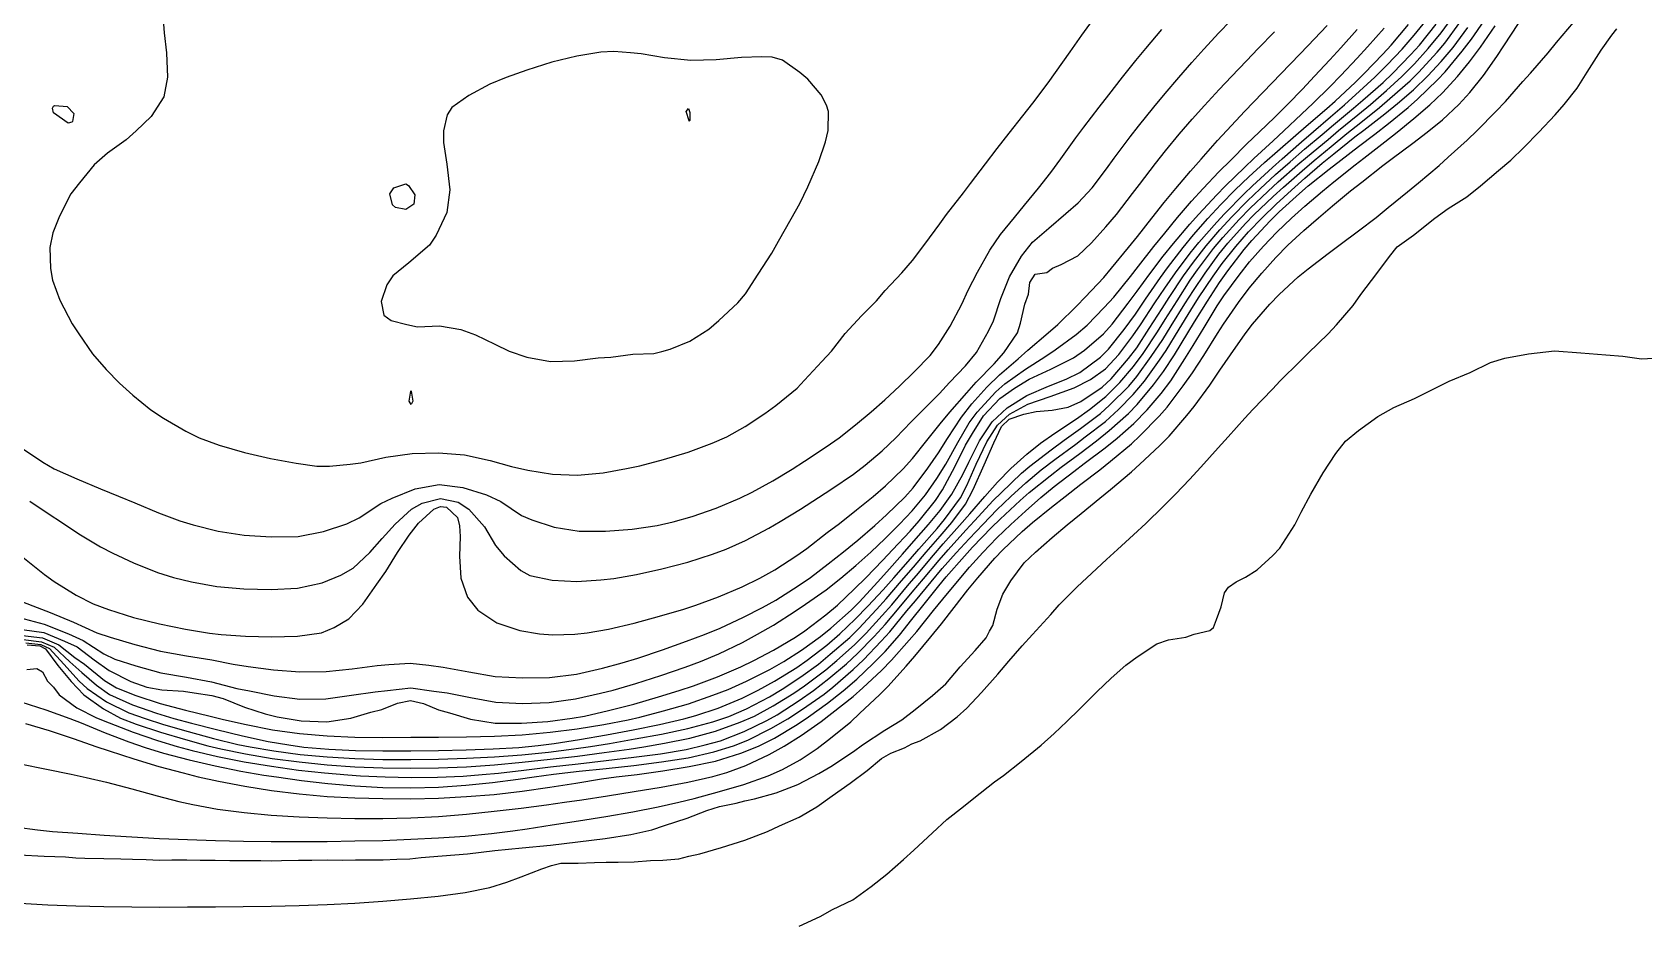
# Model space of a CAD drawing. Header units: feet. Extents: x 333642 to 335017, y 470420 to 471851.
# Drawn here: x 334204.7 to 334493.5, y 470575.7 to 470735.6 of the extents above; entities that cross this region are included whole.
import ezdxf

# ---------------------------------------------------------------- set-up
doc = ezdxf.new("R2010")
doc.units = ezdxf.units.FT
doc.header["$MEASUREMENT"] = 0
doc.layers.add('Contour', color=7, linetype='CONTINUOUS', true_color=0xffffff)

msp = doc.modelspace()

# ---------------------------------------------------------------- linework, layer by layer
at = {"layer": 'Contour', "color": 18, "linetype": 'Continuous', "true_color": 0x000000}
for points, elevation in [([(334203.781235, 470625.833885), (334206.032662, 470625.66635), (334207.026767, 470625.146439), (334209.248255, 470622.186053), (334211.664112, 470619.263836), (334213.897761, 470616.926741), (334217.414149, 470614.370452), (334220.497345, 470612.706437), (334223.308635, 470611.668933), (334227.683729, 470610.206879), (334232.130056, 470608.882232), (334236.157512, 470607.786182), (334238.473148, 470607.236763), (334242.917269, 470606.316489), (334247.64994, 470605.518011), (334252.523475, 470604.886583), (334257.511009, 470604.372925), (334262.504806, 470604.025796), (334267.503271, 470603.822671), (334272.500288, 470603.747298), (334277.494198, 470603.826191), (334282.492483, 470604.035847), (334287.491543, 470604.349704), (334292.496899, 470604.822906), (334297.489068, 470605.363095), (334302.384367, 470605.942355), (334307.182868, 470606.588575), (334311.672069, 470607.17832), (334314.284392, 470607.57476), (334318.005085, 470608.2385), (334322.525662, 470609.147795), (334327.096371, 470610.405229), (334331.520767, 470611.993104), (334334.091534, 470613.084241), (334337.479799, 470614.913046), (334341.168561, 470617.199982), (334343.053911, 470618.522508), (334346.869996, 470621.357622), (334348.886224, 470623.038743), (334352.011774, 470625.87011), (334354.103717, 470627.941329), (334357.00838, 470631.104651), (334358.705626, 470633.032069), (334361.81019, 470636.762352), (334363.130129, 470638.297574), (334366.213653, 470641.948802), (334367.941309, 470643.936339), (334370.841721, 470647.217432), (334372.711535, 470649.344508), (334375.420714, 470652.44967), (334377.684226, 470654.974016), (334380.081272, 470657.443235), (334382.897597, 470660.03993), (334385.392156, 470662.004373), (334387.955394, 470663.792052), (334391.815377, 470666.339015), (334394.183468, 470668.038557), (334397.086748, 470670.37373), (334399.621078, 470672.872625), (334402.028397, 470675.713516), (334403.792518, 470678.053582), (334406.365288, 470681.957925), (334407.736976, 470684.116959), (334409.857564, 470687.511053), (334412.226766, 470691.19121), (334413.529415, 470693.030185), (334416.383127, 470696.851867), (334418.041089, 470698.832457), (334420.955412, 470702.026171), (334422.943288, 470704.083171), (334426.091068, 470707.081542), (334427.979738, 470708.803524), (334431.487369, 470711.88096), (334433.209915, 470713.356851), (334436.921175, 470716.413031), (334438.799707, 470717.970238), (334442.233331, 470720.781938), (334444.527323, 470722.68321), (334447.394307, 470725.159228), (334450.120871, 470727.657676), (334452.386132, 470729.914905), (334454.880746, 470732.694836), (334457.187378, 470735.511563), (334459.000058, 470737.945113)], -6), ([(334201.859428, 470633.977325), (334204.782811, 470632.857154), (334207.865037, 470631.63826), (334212.066566, 470629.907432), (334216.241894, 470628.032665), (334218.660251, 470627.238221), (334223.049068, 470625.910637), (334227.659765, 470624.746075), (334232.306784, 470623.897218), (334236.840115, 470623.144843), (334240.670708, 470622.422151), (334243.396423, 470622.00845), (334247.902902, 470621.381065), (334252.604533, 470621.014473), (334257.337283, 470621.060588), (334262.031583, 470621.59171), (334266.48443, 470622.161916), (334268.551419, 470622.316666), (334272.372663, 470622.561848), (334275.759997, 470622.224584), (334278.330059, 470621.835147), (334282.897052, 470621.025061), (334287.647738, 470620.214), (334292.513982, 470619.929144), (334297.401888, 470620.037809), (334302.216424, 470620.630563), (334306.865614, 470621.657221), (334310.375677, 470622.614795), (334313.198539, 470623.499649), (334317.597467, 470624.987132), (334321.930025, 470626.501238), (334325.127351, 470627.718277), (334327.931457, 470628.855042), (334332.163098, 470630.801612), (334335.543404, 470632.529063), (334337.90861, 470633.891127), (334341.913619, 470636.427069), (334344.128962, 470637.946189), (334347.312099, 470640.350549), (334350.087543, 470642.54529), (334352.61381, 470644.629929), (334355.667498, 470647.22171), (334357.792851, 470649.169449), (334361.072497, 470652.306327), (334362.529681, 470653.97235), (334365.208164, 470657.528768), (334367.093448, 470660.24507), (334368.728595, 470662.812016), (334371.224717, 470666.657303), (334373.08936, 470669.011176), (334375.746146, 470672.038597), (334377.995295, 470674.256389), (334381.377465, 470677.092261), (334383.098956, 470678.629672), (334386.755357, 470681.735021), (334388.457917, 470683.248826), (334391.890155, 470686.588807), (334393.402544, 470688.121103), (334396.729272, 470691.686999), (334398.125376, 470693.312748), (334401.168649, 470697.037183), (334402.7747, 470699.001061), (334405.324913, 470702.295235), (334407.557454, 470705.087217), (334409.641562, 470707.610016), (334412.283146, 470710.735634), (334414.139164, 470712.849967), (334417.111348, 470716.183273), (334418.753383, 470717.97025), (334422.008343, 470721.458707), (334423.521314, 470723.062015), (334426.898623, 470726.541294), (334428.418457, 470728.132349), (334431.833356, 470731.678932), (334433.293212, 470733.180956), (334436.734774, 470736.779177)], -9), ([(334201.952711, 470593.188496), (334205.619645, 470592.718275), (334208.312665, 470592.421009), (334212.820391, 470592.095952), (334217.580384, 470591.740022), (334222.507965, 470591.468156), (334227.496049, 470591.187978), (334232.505907, 470590.971869), (334237.494034, 470590.792053), (334242.5054, 470590.694579), (334247.500418, 470590.612074), (334252.498397, 470590.635553), (334257.502718, 470590.651787), (334262.497834, 470590.748262), (334267.502587, 470590.82463), (334272.49326, 470591.025023), (334277.475482, 470591.259118), (334282.28424, 470591.579468), (334286.976716, 470592.089599), (334290.796643, 470592.552062), (334293.356597, 470592.881228), (334297.852446, 470593.642631), (334302.587823, 470594.326547), (334307.468894, 470595.131691), (334312.302084, 470595.948649), (334316.873271, 470596.868029), (334320.56368, 470597.670925), (334323.278828, 470598.323039), (334327.852556, 470599.574508), (334332.228337, 470600.845638), (334336.544462, 470602.417643), (334339.129867, 470603.544362), (334342.299556, 470605.260054), (334345.332934, 470607.298406), (334347.747649, 470609.136929), (334351.368028, 470612.095266), (334352.953294, 470613.532583), (334356.595064, 470616.960636), (334358.022522, 470618.399161), (334361.31162, 470622.028157), (334362.869028, 470623.811278), (334365.716454, 470627.287492), (334367.612345, 470629.643848), (334369.900529, 470632.572327), (334372.347988, 470635.719455), (334374.118894, 470637.835749), (334377.177122, 470641.384157), (334378.606545, 470642.870956), (334382.110809, 470646.162422), (334383.940417, 470647.797231), (334387.318894, 470650.517894), (334389.796269, 470652.453356), (334392.622264, 470654.61752), (334396.007775, 470657.204252), (334397.90268, 470658.734533), (334401.688586, 470661.893166), (334403.156825, 470663.274558), (334406.627741, 470666.798209), (334408.065164, 470668.431723), (334410.952451, 470672.262651), (334412.602658, 470674.580431), (334414.629274, 470677.717447), (334417.071281, 470681.612204), (334418.196788, 470683.317999), (334420.87162, 470687.160067), (334422.789217, 470689.763448), (334425.013815, 470692.423602), (334427.549213, 470695.253297), (334429.715052, 470697.446864), (334432.548657, 470700.06054), (334435.185713, 470702.368408), (334437.689741, 470704.479575), (334440.950472, 470707.176796), (334442.949387, 470708.745894), (334446.713707, 470711.732603), (334448.374152, 470713.006122), (334452.113365, 470715.737833), (334454.660869, 470717.702289), (334457.414375, 470719.930595), (334460.352203, 470722.65354), (334462.306485, 470724.778247), (334464.786794, 470727.846875), (334467.170287, 470731.280003), (334468.443161, 470733.145385), (334471.070856, 470737.161681)], -3.5), ([(334202.343656, 470630.740536), (334206.808987, 470629.54992), (334211.181719, 470627.80916), (334213.806586, 470626.62728), (334217.48423, 470624.233248), (334219.495631, 470623.308017), (334223.220462, 470622.079645), (334227.690193, 470620.853155), (334232.308318, 470620.077697), (334236.788769, 470619.232537), (334241.350623, 470618.009929), (334243.634002, 470617.613358), (334248.034717, 470616.748545), (334252.642787, 470616.153443), (334257.308327, 470616.177679), (334261.873387, 470616.83638), (334266.10283, 470617.451439), (334268.361525, 470617.658865), (334272.518736, 470618.134101), (334276.657807, 470617.572307), (334279.05366, 470617.236965), (334283.217237, 470616.442829), (334287.741917, 470615.562458), (334292.514885, 470615.372049), (334297.320043, 470615.54384), (334302.0537, 470616.205138), (334306.511694, 470617.185027), (334308.770123, 470617.756529), (334312.833009, 470618.91741), (334317.356537, 470620.350422), (334321.689224, 470621.835717), (334324.447336, 470622.865917), (334327.736951, 470624.222333), (334331.95802, 470626.2771), (334334.680488, 470627.756936), (334337.538589, 470629.377359), (334341.408172, 470631.899232), (334343.268862, 470633.140129), (334346.958395, 470635.719032), (334349.568671, 470637.793809), (334352.276768, 470640.060715), (334354.962823, 470642.444141), (334357.513306, 470644.904928), (334360.078229, 470647.453329), (334362.371488, 470649.871852), (334364.732402, 470652.759995), (334366.794937, 470655.651513), (334368.384631, 470658.250525), (334370.529577, 470662.106607), (334372.60243, 470665.614868), (334374.004499, 470667.570742), (334377.33875, 470671.199005), (334378.954101, 470672.608271), (334382.703599, 470675.258859), (334386.178364, 470677.454545), (334387.986841, 470678.704407), (334391.746017, 470681.458602), (334393.72261, 470683.138552), (334396.789205, 470686.263718), (334398.498362, 470688.124769), (334401.503308, 470691.865491), (334402.955258, 470693.684849), (334405.705017, 470697.212039), (334407.631827, 470699.62159), (334409.931658, 470702.396743), (334412.458663, 470705.310144), (334414.545851, 470707.619465), (334417.344632, 470710.572354), (334419.460001, 470712.706022), (334422.380829, 470715.58621), (334424.546589, 470717.69369), (334427.342179, 470720.407575), (334429.675156, 470722.724665), (334432.307537, 470725.394012), (334434.506404, 470727.706875), (334437.247663, 470730.665289), (334439.210574, 470732.83103), (334442.10618, 470736.06585)], -8.5), ([(334202.345294, 470588.221778), (334206.825021, 470587.989611), (334210.644709, 470587.866587), (334212.477222, 470587.714782), (334214.077043, 470587.634412), (334217.477748, 470587.60534), (334220.526388, 470587.504594), (334222.621903, 470587.4642), (334225.077361, 470587.385907), (334227.455214, 470587.312293), (334229.682112, 470587.333572), (334232.388625, 470587.32373), (334234.743601, 470587.280062), (334237.473421, 470587.299828), (334240.091074, 470587.245043), (334242.609372, 470587.238708), (334245.654232, 470587.219625), (334247.505842, 470587.180301), (334249.369596, 470587.230482), (334252.362193, 470587.266379), (334254.749711, 470587.272574), (334257.509824, 470587.340833), (334260.330369, 470587.313329), (334262.623597, 470587.3606), (334265.289344, 470587.376122), (334267.549003, 470587.350217), (334270.005648, 470587.44484), (334272.329804, 470587.540464), (334274.39146, 470587.753875), (334278.155267, 470588.037554), (334282.653363, 470588.408044), (334287.549756, 470589.016925), (334292.464869, 470589.477914), (334297.542626, 470589.992044), (334302.44513, 470590.575213), (334307.337051, 470591.16289), (334311.957382, 470591.874505), (334315.726198, 470592.737065), (334318.006305, 470593.505654), (334322.024566, 470594.790952), (334325.595273, 470596.176354), (334327.828444, 470596.874289), (334330.837912, 470597.509692), (334332.389193, 470597.894479), (334334.102741, 470598.285919), (334337.998323, 470599.378314), (334341.856692, 470600.849782), (334345.637184, 470602.806322), (334347.814733, 470604.054519), (334351.845801, 470606.733881), (334353.476554, 470607.933978), (334357.491274, 470610.567122), (334360.533417, 470612.446024), (334362.905442, 470614.26704), (334365.997217, 470616.756798), (334368.408397, 470618.901255), (334370.984263, 470621.901237), (334373.6895, 470624.818599), (334375.618428, 470627.113113), (334376.210268, 470628.28766), (334376.81241, 470629.304956), (334377.602746, 470632.275837), (334378.639698, 470634.916462), (334380.03738, 470637.344928), (334382.451524, 470640.543811), (334384.477795, 470642.484682), (334387.442063, 470645.070528), (334390.159592, 470647.344776), (334392.670871, 470649.382308), (334396.036152, 470652.114994), (334397.934665, 470653.68099), (334401.702722, 470656.857588), (334403.185092, 470658.226913), (334406.719143, 470661.503335), (334408.410417, 470663.253217), (334411.580597, 470666.931638), (334412.941274, 470668.569938), (334415.70229, 470672.401129), (334417.525064, 470675.078387), (334419.40825, 470677.790481), (334422.041142, 470681.588719), (334423.3802, 470683.307288), (334426.46056, 470686.894436), (334428.151121, 470688.623286), (334431.569506, 470691.765518), (334433.317364, 470693.234252), (334436.958781, 470695.975433), (334439.107116, 470697.604502), (334442.360752, 470700.004056), (334445.513695, 470702.413082), (334447.698817, 470704.178085), (334451.147383, 470707.008785), (334453.11063, 470708.644591), (334456.794396, 470711.744129), (334458.428494, 470713.220602), (334461.857594, 470716.275634), (334463.640256, 470717.993911), (334466.973702, 470721.392993), (334468.696328, 470723.223747), (334471.832239, 470726.771175), (334473.201694, 470728.259768), (334476.363638, 470731.922922), (334477.823306, 470733.734499), (334480.89593, 470737.325645)], -3), ([(334202.497782, 470604.552315), (334207.202633, 470603.603098), (334211.658664, 470602.71368), (334214.323475, 470602.114881), (334217.989879, 470601.245384), (334222.519543, 470600.05162), (334227.059777, 470598.80199), (334230.963449, 470597.803136), (334233.428596, 470597.252839), (334237.883088, 470596.442315), (334242.636038, 470595.804623), (334247.516719, 470595.350555), (334252.503855, 470595.033829), (334257.501027, 470594.845035), (334262.500873, 470594.756648), (334267.499947, 470594.749061), (334272.495802, 470594.864338), (334277.481155, 470595.137945), (334282.468043, 470595.522667), (334287.441352, 470596.048671), (334292.280771, 470596.625667), (334296.838091, 470597.199376), (334300.043386, 470597.673016), (334303.162088, 470598.110303), (334307.768715, 470598.793383), (334312.577433, 470599.592977), (334317.391625, 470600.385444), (334322.145696, 470601.249412), (334326.622532, 470602.265331), (334329.160522, 470602.999873), (334332.58588, 470604.223547), (334336.757168, 470606.202434), (334339.413612, 470607.687098), (334342.491746, 470609.600226), (334346.069074, 470612.126579), (334347.99947, 470613.612279), (334351.772208, 470616.578108), (334353.525322, 470618.147332), (334356.862848, 470621.265767), (334358.669782, 470623.10971), (334361.815137, 470626.678422), (334363.186138, 470628.266245), (334366.219285, 470632.038113), (334367.868285, 470634.066272), (334370.477366, 470637.233978), (334372.653708, 470639.750504), (334375.03773, 470642.377452), (334377.575144, 470645.01063), (334380.072633, 470647.439524), (334382.657806, 470649.823322), (334385.432468, 470652.243438), (334387.848086, 470654.198081), (334391.359007, 470656.938838), (334393.18031, 470658.326527), (334396.944634, 470661.125168), (334399.106217, 470662.906612), (334402.094, 470665.502825), (334404.489694, 470667.93081), (334406.976679, 470670.9016), (334408.708811, 470673.158299), (334411.237732, 470677.066132), (334412.71404, 470679.469898), (334414.686918, 470682.693558), (334417.064445, 470686.601381), (334418.253902, 470688.355149), (334420.965739, 470692.090185), (334422.855702, 470694.489264), (334425.345734, 470697.281875), (334427.731873, 470699.774208), (334430.357031, 470702.284109), (334432.772317, 470704.444361), (334435.917951, 470707.129701), (334437.961422, 470708.799123), (334441.754475, 470711.838926), (334443.310762, 470713.047836), (334447.102247, 470715.973806), (334449.315403, 470717.715477), (334452.307187, 470720.118787), (334455.125377, 470722.570958), (334457.417486, 470724.752307), (334460.114045, 470727.667988), (334462.256729, 470730.288907), (334464.244822, 470732.939092), (334466.83863, 470736.742937)], -4), ([(334202.513508, 470579.575537), (334207.4891, 470579.274511), (334212.507063, 470579.116584), (334217.500154, 470578.986408), (334222.500925, 470578.936299), (334227.500329, 470578.868615), (334232.500701, 470578.900749), (334237.500727, 470578.912692), (334242.496872, 470578.987243), (334247.504798, 470579.03599), (334252.497591, 470579.166123), (334257.499365, 470579.329168), (334262.487544, 470579.588371), (334267.500181, 470579.938831), (334272.490074, 470580.354894), (334277.439386, 470580.854677), (334282.265272, 470581.480868), (334286.67748, 470582.415427), (334289.741076, 470583.362358), (334292.296982, 470584.290352), (334296.0072, 470585.745221), (334297.708914, 470586.311003), (334299.392836, 470586.766064), (334302.490479, 470586.774807), (334305.432423, 470586.881661), (334307.539961, 470586.917251), (334309.694904, 470586.958228), (334312.569648, 470587.013775), (334315.460438, 470587.218953), (334317.697789, 470587.275597), (334320.567101, 470587.504105), (334322.336161, 470587.980131), (334324.297972, 470588.436296), (334328.183994, 470589.544119), (334332.40492, 470590.85688), (334336.415159, 470592.417915), (334338.609643, 470593.466303), (334342.123683, 470595.012593), (334345.307445, 470596.816051), (334348.04226, 470598.828234), (334351.254748, 470601.053012), (334354.292542, 470603.335426), (334356.902091, 470605.476912), (334358.538536, 470606.427628), (334360.992817, 470607.401106), (334362.298641, 470608.133111), (334363.831484, 470608.676074), (334367.47602, 470610.70071), (334370.447808, 470612.950917), (334372.195586, 470614.519987), (334374.781542, 470617.307085), (334377.705583, 470620.585766), (334379.709699, 470622.937165), (334382.06079, 470625.700034), (334383.937183, 470627.732563), (334387.20681, 470631.300984), (334388.746583, 470632.997646), (334391.963693, 470636.236362), (334393.677736, 470637.840483), (334397.221955, 470641.129412), (334399.155491, 470642.94201), (334402.05523, 470645.569291), (334404.256078, 470647.617374), (334407.366303, 470650.62294), (334409.623748, 470652.896322), (334412.072949, 470655.468402), (334414.100936, 470657.670326), (334417.237532, 470661.140621), (334418.986039, 470663.102219), (334421.985278, 470666.492558), (334423.455915, 470668.02477), (334426.929717, 470671.653949), (334428.339438, 470673.155508), (334431.839716, 470676.640481), (334433.347514, 470678.095471), (334436.943827, 470681.593778), (334438.411951, 470683.160835), (334441.401441, 470686.67909), (334442.808183, 470688.627406), (334445.655322, 470692.37363), (334447.90205, 470695.449122), (334449.315678, 470697.158532), (334452.214203, 470699.26652), (334456.049674, 470702.310829), (334458.466331, 470704.050748), (334461.758823, 470706.10048), (334464.232501, 470708.080786), (334467.460214, 470710.809661), (334469.691066, 470712.661644), (334471.991129, 470714.949855), (334474.711362, 470717.706304), (334477.605199, 470720.818011), (334479.237288, 470722.64927), (334481.531261, 470725.595034), (334483.376089, 470728.447765), (334485.854428, 470732.364638), (334487.740516, 470735.10613), (334488.685345, 470736.184614)], -2.5), ([(334202.599248, 470615.660073), (334207.126311, 470614.207816), (334211.387938, 470612.660788), (334213.451608, 470611.914561), (334217.7414, 470610.125476), (334221.988087, 470608.505163), (334224.895142, 470607.488399), (334228.191466, 470606.436679), (334232.795788, 470605.235055), (334237.437769, 470604.189077), (334242.045228, 470603.258118), (334246.15253, 470602.540129), (334248.458143, 470602.193985), (334252.904373, 470601.566498), (334257.638355, 470601.024468), (334262.512132, 470600.605815), (334267.505385, 470600.320591), (334272.500456, 470600.221861), (334277.487827, 470600.3644), (334282.396183, 470600.699493), (334287.157984, 470601.205206), (334291.741065, 470601.813185), (334294.602062, 470602.20834), (334298.111882, 470602.678777), (334302.698746, 470603.214007), (334307.543459, 470603.735236), (334312.506102, 470604.263287), (334317.444, 470604.879024), (334322.225403, 470605.647529), (334326.801347, 470606.671263), (334330.35281, 470607.771808), (334332.9372, 470608.775765), (334337.044793, 470610.847523), (334340.061297, 470612.608815), (334342.714851, 470614.335351), (334346.581545, 470617.05008), (334348.134153, 470618.305432), (334351.825609, 470621.415811), (334353.660138, 470623.159588), (334356.82898, 470626.490978), (334358.39422, 470628.207852), (334361.44028, 470631.923775), (334362.954897, 470633.742599), (334365.757998, 470637.161182), (334367.772836, 470639.527258), (334370.274139, 470642.345921), (334372.584614, 470644.872861), (334375.07897, 470647.506027), (334377.572724, 470650.042611), (334380.032058, 470652.429997), (334382.735643, 470654.860445), (334385.511514, 470657.19142), (334387.945521, 470659.072398), (334391.734492, 470661.827289), (334393.399572, 470663.101942), (334397.005204, 470665.884133), (334399.344093, 470668.002915), (334401.983227, 470670.720084), (334403.999145, 470673.071123), (334406.681986, 470676.843322), (334407.886155, 470678.613058), (334410.253551, 470682.434407), (334412.314785, 470685.819915), (334413.712914, 470688.00522), (334416.295999, 470691.903095), (334417.939636, 470694.169842), (334420.395721, 470697.226399), (334422.665995, 470699.835067), (334425.07474, 470702.347511), (334427.598231, 470704.811358), (334430.330276, 470707.338143), (334432.759456, 470709.483339), (334435.869874, 470712.136734), (334437.964085, 470713.84853), (334441.724995, 470716.837376), (334443.308113, 470718.075719), (334447.068361, 470720.961752), (334449.331882, 470722.808579), (334452.228429, 470725.292526), (334454.814155, 470727.775019), (334457.197361, 470730.335699), (334459.320381, 470732.893961), (334461.945735, 470736.455635)], -5), ([(334202.884578, 470628.630682), (334206.728162, 470628.054178), (334210.425529, 470626.535135), (334212.695954, 470625.481475), (334215.785211, 470623.172571), (334218.464304, 470621.262975), (334222.353693, 470619.2735), (334225.176314, 470618.270232), (334227.878254, 470617.806908), (334231.7989, 470617.56178), (334233.678508, 470617.234422), (334236.862145, 470616.767758), (334238.862438, 470616.253589), (334242.70982, 470614.691551), (334246.384847, 470613.520458), (334248.575766, 470612.939424), (334252.882164, 470612.276716), (334257.459865, 470612.091967), (334261.771421, 470612.742804), (334265.377231, 470613.778153), (334267.329731, 470614.253394), (334270.107891, 470615.414814), (334272.446544, 470615.885961), (334274.809949, 470615.381348), (334277.476647, 470614.211643), (334279.437642, 470613.706018), (334283.197042, 470612.560405), (334287.629717, 470611.85812), (334292.365797, 470611.85533), (334297.068053, 470612.154568), (334301.440237, 470612.71505), (334303.644963, 470613.084886), (334307.931453, 470614.095152), (334312.466959, 470615.250133), (334316.937498, 470616.527314), (334320.641104, 470617.668917), (334323.177606, 470618.493589), (334327.464828, 470620.134065), (334331.653596, 470621.930607), (334333.971001, 470623.026465), (334337.524164, 470624.919093), (334341.453785, 470627.224911), (334343.106428, 470628.372324), (334346.895353, 470631.218433), (334348.991811, 470632.98635), (334352.029353, 470635.863684), (334354.078949, 470637.863771), (334357.104899, 470641.038345), (334358.850449, 470642.865997), (334362.020115, 470646.199093), (334363.638049, 470648.055908), (334366.528383, 470651.72394), (334367.833892, 470653.650766), (334370.027231, 470657.765416), (334371.921284, 470661.643261), (334373.16085, 470663.720193), (334375.127909, 470666.875824), (334378.088293, 470670.01059), (334380.694671, 470671.820854), (334383.330393, 470673.437151), (334387.217923, 470675.260149), (334391.260297, 470677.276306), (334393.241607, 470678.675659), (334396.637858, 470681.583485), (334398.224017, 470683.286919), (334401.062912, 470687.039413), (334402.714195, 470689.217001), (334404.985573, 470692.345883), (334407.356108, 470695.457989), (334409.211895, 470697.749943), (334412.121545, 470701.233385), (334413.676161, 470702.949466), (334416.988256, 470706.493687), (334418.492862, 470708.034725), (334421.990962, 470711.433022), (334423.618396, 470712.989703), (334427.076166, 470716.16551), (334428.966074, 470717.939119), (334432.15986, 470720.912161), (334434.241914, 470722.903571), (334437.21922, 470725.84356), (334439.217377, 470727.873751), (334442.14246, 470730.939962), (334443.99066, 470732.961215), (334446.980151, 470736.301846)], -8), ([(334202.919786, 470627.563), (334206.480789, 470627.13687), (334209.44402, 470625.840997), (334212.322975, 470623.618757), (334214.015115, 470622.405643), (334217.613395, 470619.467661), (334219.75742, 470618.146051), (334223.222002, 470616.782179), (334227.604998, 470615.327694), (334232.122163, 470614.181136), (334236.535926, 470613.054257), (334238.943248, 470612.495398), (334243.02051, 470611.580115), (334247.709739, 470610.658692), (334252.549508, 470609.980942), (334257.517616, 470609.562104), (334262.503151, 470609.32465), (334267.499302, 470609.260218), (334272.502206, 470609.291488), (334277.50102, 470609.306311), (334282.500094, 470609.361584), (334287.495705, 470609.501516), (334292.481183, 470609.751154), (334297.464511, 470610.19675), (334302.342692, 470610.805495), (334307.08233, 470611.580473), (334311.443465, 470612.422357), (334313.561324, 470612.927787), (334317.808089, 470614.020464), (334322.295419, 470615.321844), (334326.663439, 470616.83188), (334329.403841, 470617.874167), (334332.703854, 470619.332005), (334336.841066, 470621.441826), (334339.36915, 470622.877966), (334342.509126, 470624.912221), (334345.966623, 470627.342396), (334347.812898, 470628.871636), (334351.424079, 470632.094686), (334352.912373, 470633.549686), (334356.1492, 470637.060658), (334357.846924, 470638.909284), (334360.668249, 470642.127791), (334362.700908, 470644.412218), (334365.302047, 470647.409997), (334367.388798, 470649.900721), (334369.482967, 470652.863856), (334371.432727, 470656.347681), (334372.553933, 470658.571822), (334374.424596, 470662.423791), (334376.690736, 470665.80433), (334379.375542, 470668.346906), (334382.912167, 470670.535137), (334386.778584, 470672.179912), (334389.982725, 470673.424846), (334392.40689, 470674.669917), (334396.137428, 470677.38051), (334397.574144, 470678.804065), (334400.378977, 470682.367047), (334402.383016, 470685.103094), (334404.178242, 470687.75691), (334406.867001, 470691.662921), (334408.136129, 470693.394025), (334410.953964, 470697.067733), (334412.801303, 470699.322424), (334415.375103, 470702.254995), (334417.674954, 470704.734787), (334420.24728, 470707.344306), (334422.702758, 470709.698243), (334425.533575, 470712.283413), (334427.839546, 470714.319453), (334431.13497, 470717.134707), (334433.010495, 470718.763877), (334436.692277, 470721.935815), (334438.168865, 470723.261728), (334441.833639, 470726.663769), (334443.379008, 470728.189424), (334446.757035, 470731.684397), (334448.2045, 470733.294789), (334451.314326, 470736.998597)], -7.5), ([(334202.925173, 470661.020131), (334206.538223, 470658.573954), (334208.605068, 470657.416527), (334212.632863, 470655.622581), (334216.889313, 470653.830703), (334220.110303, 470652.511182), (334223.049873, 470651.299128), (334227.278402, 470649.526221), (334231.107529, 470648.055382), (334233.501619, 470647.353221), (334237.962629, 470646.243846), (334242.640536, 470645.498839), (334247.505294, 470645.237519), (334252.337158, 470645.285257), (334256.861791, 470646.142991), (334261.062636, 470647.565076), (334263.287296, 470648.593963), (334267.165957, 470651.174507), (334269.18333, 470652.149026), (334273.319422, 470653.783144), (334277.616737, 470654.602146), (334281.861187, 470654.059866), (334286.071745, 470652.740803), (334288.648788, 470651.522789), (334292.363629, 470649.046829), (334294.199799, 470648.263571), (334298.22731, 470646.92268), (334302.664559, 470646.20145), (334307.41199, 470646.232497), (334312.177206, 470646.55383), (334316.686643, 470647.268512), (334319.509783, 470647.902114), (334322.920429, 470648.835245), (334327.265747, 470650.348207), (334331.480933, 470652.136077), (334333.681841, 470653.189455), (334337.418509, 470655.258297), (334340.851398, 470657.308459), (334343.069741, 470658.734583), (334346.980173, 470661.314607), (334349.269015, 470662.926356), (334352.237791, 470665.259339), (334355.027656, 470667.61977), (334357.457402, 470669.735143), (334360.129636, 470672.204671), (334362.756443, 470674.773273), (334365.573463, 470677.717488), (334367.085409, 470679.656521), (334369.206323, 470682.9453), (334371.273762, 470686.91567), (334372.432067, 470689.397088), (334374.076017, 470692.632785), (334376.277343, 470696.564774), (334378.229973, 470699.343384), (334380.724424, 470702.434871), (334382.514236, 470704.638914), (334385.022864, 470707.65137), (334387.219794, 470710.458997), (334389.008564, 470712.90584), (334391.714654, 470716.68755), (334393.135093, 470718.598608), (334395.908934, 470722.187708), (334397.602827, 470724.409797), (334400.081442, 470727.524076), (334402.454256, 470730.541965), (334404.238013, 470732.715484), (334407.132837, 470736.117026)], -10.5), ([(334202.980234, 470641.55439), (334206.883745, 470638.443651), (334208.574863, 470637.225318), (334212.540669, 470634.734944), (334215.605312, 470633.186859), (334218.346579, 470632.174241), (334222.805019, 470630.787424), (334227.452717, 470629.620288), (334232.110227, 470628.652817), (334236.42312, 470627.964334), (334238.55291, 470627.698527), (334242.91881, 470627.38932), (334247.552778, 470627.278555), (334252.188877, 470627.385571), (334256.484843, 470628.014783), (334258.809154, 470628.965817), (334261.407278, 470630.536259), (334263.943172, 470633.143575), (334266.448708, 470636.757322), (334268.017811, 470639.025974), (334270.129823, 470642.4048), (334272.212482, 470645.531937), (334273.910787, 470647.668271), (334276.61829, 470650.181361), (334277.820798, 470650.615805), (334278.930633, 470650.530684), (334280.882312, 470648.65573), (334281.221492, 470647.199974), (334281.377122, 470645.27492), (334281.257164, 470641.762029), (334281.467903, 470637.788129), (334282.673347, 470634.378435), (334284.499955, 470632.051415), (334287.927488, 470629.815943), (334292.06493, 470628.432531), (334295.57799, 470627.820217), (334297.979993, 470627.647213), (334301.9083, 470627.742691), (334304.147566, 470627.998594), (334307.96627, 470628.692092), (334312.522717, 470629.721267), (334317.108646, 470630.994777), (334321.459345, 470632.270564), (334323.58713, 470632.977871), (334327.667688, 470634.466697), (334331.905979, 470636.245809), (334335.071138, 470637.794986), (334337.729557, 470639.302458), (334341.679052, 470641.866782), (334343.482799, 470643.137362), (334347.154615, 470645.959732), (334349.338608, 470647.623806), (334352.424519, 470650.041564), (334355.39216, 470652.417874), (334357.574794, 470654.356775), (334360.754517, 470657.418808), (334362.404677, 470659.262693), (334364.997483, 470662.449979), (334367.380934, 470665.450037), (334369.097103, 470667.558), (334372.162782, 470671.014748), (334373.869524, 470672.90437), (334377.068147, 470676.221458), (334378.776513, 470678.182438), (334381.258174, 470681.773751), (334381.787778, 470683.460554), (334382.56059, 470686.911159), (334383.226427, 470688.697277), (334383.446344, 470690.783975), (334384.393946, 470692.234371), (334386.485277, 470692.54992), (334387.519931, 470693.337728), (334389.079791, 470694.022803), (334392.06559, 470695.569558), (334394.486291, 470697.880353), (334397.094123, 470700.73335), (334399.016626, 470702.958206), (334401.871446, 470706.732498), (334403.109399, 470708.336958), (334405.977767, 470712.086131), (334407.774341, 470714.385018), (334410.239089, 470717.359661), (334412.547206, 470720.041002), (334414.747985, 470722.488654), (334417.400245, 470725.336565), (334419.629048, 470727.696493), (334422.291224, 470730.507646), (334424.405595, 470732.701103), (334427.287557, 470735.69298)], -9.5), ([(334203.051147, 470626.807053), (334206.323982, 470626.418868), (334208.605742, 470625.459572), (334211.393762, 470622.845707), (334213.574761, 470620.910785), (334216.19626, 470618.63181), (334218.514168, 470616.988528), (334222.611388, 470615.110064), (334226.947362, 470613.596926), (334230.057037, 470612.684199), (334233.187941, 470611.83025), (334237.705983, 470610.699227), (334242.36637, 470609.570657), (334246.975976, 470608.572299), (334250.631087, 470607.921759), (334253.332437, 470607.548518), (334257.821024, 470607.161755), (334262.588376, 470606.947119), (334267.50081, 470606.868338), (334272.499443, 470606.866054), (334277.498287, 470606.933487), (334282.459292, 470607.058635), (334287.281323, 470607.212143), (334291.894404, 470607.473058), (334295.343947, 470607.802671), (334298.218271, 470608.158636), (334302.77745, 470608.88793), (334307.601774, 470609.763562), (334312.391183, 470610.64191), (334317.085079, 470611.582331), (334321.440444, 470612.582177), (334323.60495, 470613.178193), (334327.615723, 470614.539845), (334331.878583, 470616.328753), (334334.785791, 470617.750582), (334337.70675, 470619.34262), (334341.691814, 470621.798499), (334343.580605, 470623.127534), (334347.063978, 470625.810041), (334349.425928, 470627.829474), (334352.179088, 470630.447775), (334354.450223, 470632.761314), (334357.163586, 470635.735792), (334359.069337, 470637.857461), (334362.067631, 470641.290521), (334363.580217, 470643.013602), (334366.834009, 470646.698372), (334368.148447, 470648.290473), (334371.03045, 470652.222027), (334372.144099, 470654.388649), (334373.870031, 470658.245749), (334375.742608, 470662.206844), (334377.643313, 470665.22182), (334379.826422, 470667.205336), (334383.095669, 470668.970591), (334387.095959, 470670.364504), (334391.397815, 470671.917267), (334394.314209, 470673.407826), (334397.020178, 470675.320899), (334399.386948, 470677.870037), (334401.935623, 470681.221908), (334403.322319, 470683.197683), (334405.869924, 470687.098116), (334407.634219, 470689.740999), (334409.592882, 470692.523287), (334412.212426, 470696.029151), (334413.759574, 470697.908221), (334416.970281, 470701.607668), (334418.357025, 470703.080807), (334421.90297, 470706.665617), (334423.349615, 470708.070601), (334426.97722, 470711.385137), (334428.696941, 470712.937842), (334432.160859, 470715.945693), (334434.287044, 470717.804018), (334437.339715, 470720.436768), (334439.829877, 470722.607806), (334442.54055, 470725.032593), (334445.280215, 470727.557304), (334447.496569, 470729.747004), (334450.165527, 470732.568153), (334452.366376, 470735.049477), (334454.515795, 470737.710477)], -7), ([(334203.449234, 470611.789465), (334207.710175, 470610.540515), (334212.182149, 470609.019684), (334216.071639, 470607.65257), (334218.439422, 470606.874954), (334222.85493, 470605.416339), (334227.37193, 470604.079736), (334231.700672, 470602.921279), (334234.390846, 470602.234693), (334238.076288, 470601.41896), (334242.745046, 470600.531871), (334247.570293, 470599.772198), (334252.52132, 470599.154571), (334257.508431, 470598.721862), (334262.50391, 470598.452003), (334267.501439, 470598.314491), (334272.499347, 470598.28873), (334277.493218, 470598.419138), (334282.483977, 470598.705108), (334287.480508, 470599.073698), (334292.49397, 470599.673819), (334297.406006, 470600.364751), (334302.114184, 470601.058155), (334306.686489, 470601.831294), (334309.343663, 470602.185401), (334313.068474, 470602.644305), (334317.675405, 470603.293625), (334322.400945, 470604.03857), (334327.107083, 470605.026647), (334331.645931, 470606.43973), (334334.841807, 470607.727671), (334337.725367, 470609.166289), (334341.757864, 470611.600413), (334343.767332, 470612.953409), (334347.221846, 470615.429877), (334349.988053, 470617.600924), (334352.459524, 470619.739322), (334355.394088, 470622.499277), (334357.50526, 470624.688923), (334360.073384, 470627.612416), (334362.338123, 470630.378164), (334364.306113, 470632.829034), (334367.131497, 470636.437423), (334368.47545, 470638.038532), (334371.742207, 470641.769379), (334373.178203, 470643.356827), (334376.601896, 470646.869762), (334378.162991, 470648.381765), (334381.735683, 470651.73556), (334383.341445, 470653.125257), (334387.081714, 470656.139055), (334389.085163, 470657.706616), (334392.39374, 470660.145515), (334395.416518, 470662.408626), (334397.666277, 470664.245768), (334401.13543, 470667.294368), (334402.691101, 470668.888869), (334405.640992, 470672.431844), (334407.409842, 470674.802998), (334409.373671, 470677.817572), (334411.786139, 470681.756319), (334412.981781, 470683.734811), (334415.292957, 470687.423518), (334417.426777, 470690.750542), (334418.965782, 470692.866955), (334421.861766, 470696.665475), (334423.26286, 470698.316778), (334426.534875, 470701.825857), (334428.157826, 470703.432902), (334431.780578, 470706.726108), (334433.340181, 470708.06233), (334437.081842, 470711.043962), (334439.192, 470712.705847), (334442.376858, 470715.112759), (334445.31358, 470717.361107), (334447.732706, 470719.27505), (334451.271859, 470722.121327), (334452.939892, 470723.631862), (334456.546349, 470727.049932), (334457.894409, 470728.478834), (334460.970286, 470732.226898), (334462.615112, 470734.349092), (334464.891741, 470737.616879)], -4.5), ([(334203.51262, 470626.192574), (334206.20887, 470625.916516), (334207.776655, 470625.234336), (334210.337705, 470622.417128), (334213.071976, 470619.366292), (334214.504195, 470618.038958), (334217.954695, 470615.625084), (334221.987086, 470613.672441), (334224.926776, 470612.665499), (334228.191844, 470611.599364), (334232.617307, 470610.319464), (334237.145469, 470609.108228), (334241.528365, 470608.01908), (334243.742389, 470607.578304), (334247.979036, 470606.84299), (334252.666297, 470606.225605), (334257.517691, 470605.81384), (334262.505016, 470605.50276), (334267.501937, 470605.345515), (334272.499537, 470605.306679), (334277.496467, 470605.379866), (334282.496712, 470605.547877), (334287.495005, 470605.813214), (334292.425557, 470606.178582), (334297.199605, 470606.661743), (334301.738527, 470607.232673), (334304.714814, 470607.658159), (334308.141447, 470608.207894), (334312.737607, 470609.00703), (334317.450883, 470609.881447), (334322.155943, 470610.878591), (334326.649027, 470612.088955), (334329.502095, 470613.040925), (334332.671939, 470614.397073), (334336.786424, 470616.557361), (334339.062949, 470617.912661), (334342.398625, 470620.135678), (334345.590602, 470622.426827), (334347.705687, 470624.163437), (334351.174941, 470627.1996), (334352.812961, 470628.786731), (334355.978759, 470632.164557), (334357.736163, 470634.116832), (334360.448269, 470637.297562), (334362.587, 470639.780605), (334364.894752, 470642.458229), (334367.406397, 470645.316142), (334369.50423, 470647.758769), (334371.937674, 470651.050913), (334373.303784, 470653.673685), (334375.271042, 470658.101417), (334377.034364, 470662.049649), (334378.384447, 470664.980231), (334379.752155, 470666.280558), (334382.371983, 470667.178403), (334384.621294, 470667.659267), (334387.441989, 470667.891844), (334390.30249, 470668.456681), (334392.611995, 470669.471798), (334396.425838, 470672.017387), (334398.026482, 470673.531774), (334401.123507, 470677.161403), (334402.62985, 470679.08397), (334404.873385, 470682.538755), (334407.162025, 470686.105508), (334408.445686, 470688.094121), (334411.026441, 470691.973766), (334412.778771, 470694.402164), (334415.073724, 470697.337131), (334417.509851, 470700.223929), (334419.649848, 470702.52948), (334422.443836, 470705.383323), (334424.713923, 470707.566553), (334427.493297, 470710.097852), (334430.100925, 470712.40562), (334432.709651, 470714.64355), (334435.831055, 470717.271574), (334437.893605, 470718.999876), (334441.461508, 470721.975849), (334443.154644, 470723.434539), (334446.800014, 470726.602006), (334448.484464, 470728.231163), (334451.770031, 470731.586986), (334453.285443, 470733.27362), (334456.272663, 470737.023657)], -6.5), ([(334203.693581, 470621.472175), (334205.475253, 470621.608206), (334206.508106, 470621.020762), (334207.391217, 470619.336923), (334208.468659, 470618.305208), (334209.51206, 470616.917319), (334212.655941, 470614.574592), (334216.163455, 470612.809448), (334218.436747, 470611.895399), (334222.742136, 470610.219926), (334227.100656, 470608.739402), (334230.616456, 470607.660824), (334233.33034, 470606.903748), (334237.856139, 470605.837616), (334242.624522, 470604.898582), (334247.520027, 470604.101662), (334252.361019, 470603.435804), (334257.049253, 470602.926106), (334261.209405, 470602.564161), (334263.47429, 470602.411796), (334267.892702, 470602.198718), (334272.580413, 470602.103151), (334277.273391, 470602.135242), (334281.886159, 470602.346204), (334285.327722, 470602.607548), (334288.237885, 470602.865641), (334292.794847, 470603.413644), (334297.576903, 470603.985929), (334302.483165, 470604.546016), (334307.508823, 470605.162005), (334312.467037, 470605.756683), (334317.268915, 470606.358264), (334321.840323, 470607.128406), (334325.253291, 470607.922775), (334328.003387, 470608.691221), (334332.235498, 470610.347163), (334336.304836, 470612.333893), (334338.151675, 470613.350408), (334342.118828, 470615.875681), (334344.690293, 470617.669915), (334347.448922, 470619.826428), (334350.581621, 470622.437605), (334352.591037, 470624.312164), (334355.582158, 470627.365414), (334357.558787, 470629.529509), (334360.064608, 470632.488244), (334362.390647, 470635.295354), (334364.408959, 470637.709999), (334367.227361, 470641.055568), (334368.840614, 470642.908539), (334371.984933, 470646.395881), (334373.550067, 470648.103841), (334376.898918, 470651.698771), (334378.317643, 470653.084399), (334381.982174, 470656.585834), (334383.475348, 470657.871211), (334387.266515, 470660.773569), (334389.629786, 470662.522117), (334392.545966, 470664.622438), (334396.154595, 470667.328397), (334397.767971, 470668.765969), (334401.182206, 470672.220323), (334402.654845, 470673.90751), (334405.215879, 470677.483897), (334407.272676, 470680.537002), (334408.803007, 470682.993083), (334411.259107, 470686.963487), (334412.784894, 470689.361483), (334414.898737, 470692.458935), (334417.355996, 470695.853102), (334418.965527, 470697.794321), (334422.11726, 470701.3434), (334423.621812, 470702.913828), (334427.054974, 470706.178298), (334428.901515, 470707.873268), (334432.242989, 470710.792035), (334434.395156, 470712.631096), (334437.444018, 470715.141295), (334440.26021, 470717.438115), (334442.763861, 470719.449409), (334446.1292, 470722.133513), (334447.984243, 470723.730601), (334451.630767, 470726.893873), (334453.133467, 470728.377273), (334456.465948, 470732.028439), (334457.820628, 470733.618908), (334460.529751, 470737.342978)], -5.5), ([(334204.22746, 470651.598351), (334207.541422, 470649.376545), (334210.078317, 470647.708434), (334213.00063, 470645.721031), (334216.901134, 470643.407523), (334219.135454, 470642.268134), (334222.802267, 470640.554542), (334227.093026, 470638.830345), (334229.956536, 470637.951075), (334233.18921, 470637.147424), (334237.77755, 470636.329483), (334242.567957, 470635.895419), (334247.462047, 470635.801954), (334252.232137, 470636.019954), (334256.607607, 470636.981863), (334259.978651, 470638.321851), (334262.15893, 470639.618932), (334265.178811, 470642.426), (334267.388554, 470644.892526), (334269.709468, 470647.500493), (334272.64781, 470650.189034), (334274.555168, 470651.266699), (334277.831666, 470652.051322), (334281.007463, 470651.406574), (334282.887319, 470650.145591), (334285.711599, 470647.013041), (334287.717831, 470643.677101), (334289.229722, 470641.815185), (334292.252063, 470639.159922), (334293.860344, 470638.298228), (334297.879414, 470637.453575), (334302.255204, 470637.196045), (334306.556207, 470637.502876), (334308.927294, 470637.75776), (334312.945272, 470638.488669), (334317.527069, 470639.472598), (334322.137959, 470640.668613), (334326.573665, 470642.082068), (334329.062709, 470643.00866), (334332.524669, 470644.53623), (334336.688043, 470646.751034), (334338.736203, 470647.940245), (334342.365699, 470650.161037), (334345.580347, 470652.24322), (334347.9818, 470653.822005), (334351.857187, 470656.424847), (334353.954027, 470658.06947), (334356.986196, 470660.619559), (334359.460462, 470662.917411), (334362.215223, 470665.823842), (334364.030702, 470667.641266), (334367.246397, 470670.893376), (334369.045856, 470672.844128), (334371.941171, 470675.812495), (334373.88604, 470678.229007), (334376.058886, 470682.031803), (334376.924807, 470683.878302), (334378.272022, 470687.908288), (334379.806014, 470691.77052), (334381.972285, 470695.495181), (334383.938238, 470697.973437), (334386.859867, 470700.518046), (334389.929411, 470703.113785), (334392.128843, 470705.060778), (334394.652499, 470707.736369), (334397.185078, 470711.123793), (334398.583018, 470713.014868), (334401.453756, 470716.875522), (334402.940198, 470718.79511), (334405.689459, 470722.202658), (334407.709507, 470724.642518), (334410.158708, 470727.484655), (334412.498768, 470730.190157), (334414.669813, 470732.597073), (334417.359967, 470735.509286), (334419.397826, 470737.645099)], -10), ([(334228.103308, 470737.823861), (334228.294146, 470735.490606), (334228.756713, 470731.91441), (334228.91477, 470727.534142), (334228.239074, 470724.018515), (334226.007531, 470720.50089), (334223.277461, 470717.938462), (334221.529417, 470716.345647), (334218.171139, 470713.94155), (334215.790333, 470711.87272), (334213.113839, 470708.637639), (334211.601992, 470706.640521), (334209.534188, 470702.662626), (334208.366104, 470699.68136), (334207.818019, 470697.015136), (334207.930955, 470693.24962), (334208.306125, 470691.171926), (334209.590666, 470687.601787), (334211.824467, 470683.377693), (334213.004138, 470681.554646), (334215.489303, 470677.997604), (334217.914811, 470675.170637), (334220.280155, 470672.763706), (334222.688558, 470670.573349), (334225.932744, 470667.987362), (334228.174239, 470666.456534), (334232.178247, 470664.109361), (334234.603878, 470662.93952), (334238.183319, 470661.636965), (334242.686928, 470660.330224), (334247.379133, 470659.22567), (334251.990149, 470658.407336), (334255.667667, 470657.888818), (334257.918795, 470657.889696), (334261.654244, 470658.206063), (334263.561018, 470658.461678), (334268.057614, 470659.496332), (334272.760434, 470660.141965), (334277.452998, 470660.263922), (334282.135023, 470659.902784), (334286.76164, 470658.882337), (334290.550395, 470657.80649), (334293.471097, 470657.167068), (334297.895682, 470656.440139), (334302.384262, 470656.259973), (334306.966102, 470656.685191), (334311.191469, 470657.420313), (334313.551249, 470657.935512), (334317.788075, 470659.037287), (334322.202106, 470660.373522), (334326.507008, 470661.994604), (334329.183109, 470663.126208), (334332.470411, 470664.985123), (334335.975557, 470667.301645), (334337.920741, 470668.739316), (334341.749783, 470671.816954), (334343.089351, 470673.260011), (334346.175742, 470676.594659), (334347.922785, 470678.446647), (334350.392998, 470681.639244), (334353.280625, 470684.808825), (334355.98432, 470687.513283), (334357.545411, 470689.313548), (334360.549534, 470692.528708), (334362.440177, 470694.702036), (334364.650792, 470697.661131), (334367.312445, 470701.265373), (334368.518357, 470702.970015), (334371.593515, 470706.852824), (334372.820121, 470708.475799), (334375.488347, 470712.048172), (334377.631192, 470714.757975), (334379.785628, 470717.530259), (334382.231133, 470720.599825), (334384.007056, 470722.888104), (334386.734609, 470726.544539), (334388.084799, 470728.36017), (334390.660497, 470732.115379), (334392.799469, 470735.078608), (334394.693959, 470737.710704)], -11), ([(334347.031044, 470722.552826), (334346.038626, 470724.411457), (334343.663231, 470727.204757), (334342.256236, 470728.410387), (334339.129976, 470730.619362), (334337.291535, 470731.136498), (334335.431392, 470731.20876), (334331.797529, 470731.070184), (334327.266323, 470730.635177), (334322.729045, 470730.521644), (334318.005747, 470730.994746), (334313.777592, 470731.739941), (334311.918171, 470731.901805), (334308.91455, 470732.135993), (334306.582197, 470732.048402), (334302.247487, 470731.291321), (334297.782048, 470730.216491), (334293.296267, 470728.819178), (334289.6284, 470727.473131), (334286.69485, 470726.302665), (334282.930059, 470724.239722), (334279.852126, 470722.091289), (334279.027499, 470720.824147), (334278.405094, 470717.921023), (334278.360521, 470715.874091), (334278.970055, 470711.954228), (334279.489838, 470707.364933), (334278.990224, 470703.317982), (334277.035269, 470699.236357), (334275.854374, 470697.478986), (334272.138755, 470694.302575), (334269.302538, 470691.947204), (334268.223041, 470690.323829), (334267.233632, 470687.388411), (334267.685934, 470684.911336), (334268.979503, 470683.977998), (334271.776988, 470683.233004), (334273.686769, 470682.837773), (334277.677344, 470683.015578), (334281.462028, 470682.322277), (334284.092668, 470681.42302), (334287.600838, 470679.733603), (334290.1339, 470678.453747), (334293.321237, 470677.416959), (334297.566512, 470676.647286), (334301.838186, 470676.756871), (334306.085122, 470677.252913), (334308.377896, 470677.382554), (334312.291947, 470677.922676), (334316.074828, 470678.080475), (334317.487406, 470678.427669), (334319.014741, 470678.832488), (334322.519406, 470680.23313), (334325.953181, 470682.407576), (334327.699414, 470683.93609), (334331.098254, 470687.154684), (334332.49588, 470688.742356), (334334.755809, 470692.280976), (334337.196848, 470695.995291), (334338.38993, 470698.187762), (334340.666687, 470702.175378), (334342.214548, 470704.943654), (334343.679708, 470707.936894), (334345.634749, 470712.420969), (334346.85111, 470715.96462), (334347.3163, 470717.981445), (334347.366841, 470721.393268), (334347.031044, 470722.552826)], -11.5), ([(334208.485103, 470722.352291), (334208.738063, 470722.457585), (334210.93065, 470722.303824), (334212.109308, 470721.053287), (334211.85382, 470719.615145), (334211.746129, 470719.506982), (334211.086829, 470719.297902), (334208.468159, 470721.142902), (334208.278393, 470721.996023), (334208.485103, 470722.352291)], -10.5), ([(334321.860018, 470721.396281), (334322.267635, 470721.928372), (334322.54122, 470721.193941), (334322.532718, 470719.778655), (334322.4269, 470719.645532), (334322.380563, 470719.706021), (334321.860018, 470721.396281), (334321.860018, 470721.396281)], -11.5), ([(334272.097159, 470708.158104), (334273.260498, 470706.495101), (334273.077573, 470704.802924), (334271.596828, 470703.872126), (334269.798974, 470704.179049), (334269.254239, 470704.689311), (334268.762856, 470706.630983), (334269.459184, 470707.744964), (334271.635766, 470708.441156), (334272.097159, 470708.158104)], -11), ([(334342.095934, 470575.44557), (334345.876173, 470577.221818), (334348.090649, 470578.422635), (334351.712075, 470580.178398), (334355.038698, 470582.584574), (334357.806178, 470584.784984), (334360.815635, 470587.395191), (334362.647741, 470589.053746), (334366.008471, 470592.173993), (334368.594953, 470594.551425), (334371.554107, 470596.923823), (334373.429766, 470598.365528), (334377.110667, 470601.298885), (334378.745273, 470602.480457), (334381.928601, 470604.933767), (334385.496481, 470607.890095), (334387.828148, 470609.995825), (334390.091907, 470612.130567), (334392.348083, 470614.33035), (334395.497621, 470617.468817), (334398.063662, 470619.915508), (334400.651355, 470622.231067), (334402.713934, 470623.714836), (334406.249453, 470626.034214), (334408.327464, 470626.784382), (334411.418356, 470627.223931), (334412.936025, 470627.745556), (334415.713413, 470628.410935), (334416.359467, 470628.995889), (334416.908357, 470630.395339), (334417.724355, 470632.653649), (334418.331251, 470635.180081), (334419.085889, 470636.198511), (334420.4344, 470637.129693), (334422.126188, 470638.000837), (334424.190092, 470639.307559), (334427.012161, 470641.869491), (334428.259239, 470643.200519), (334430.92675, 470647.36476), (334432.089963, 470649.606938), (334433.806419, 470652.87489), (334436.029036, 470656.696619), (334438.32853, 470660.154364), (334440.054722, 470662.326636), (334442.379182, 470664.276635), (334445.822457, 470666.76827), (334448.720271, 470668.384578), (334452.40561, 470670.009011), (334456.473598, 470672.028329), (334458.63478, 470673.097376), (334462.390782, 470674.667927), (334465.995174, 470676.455975), (334468.579705, 470677.200606), (334472.85391, 470678.020355), (334477.51879, 470678.552079), (334482.230174, 470678.146824), (334486.707018, 470677.790471), (334489.768687, 470677.55726), (334493.068738, 470677.118637), (334497.305179, 470677.337046)], -2), ([(334272.538892, 470671.350899), (334272.563749, 470671.275822), (334272.897713, 470669.509331), (334272.559203, 470668.885109), (334272.251094, 470669.50742), (334272.52191, 470671.289028), (334272.538892, 470671.350899), (334272.538892, 470671.350899)], -11)]:
    msp.add_lwpolyline(points, dxfattribs=dict(at, elevation=elevation))

doc.saveas('drawing.dxf')
